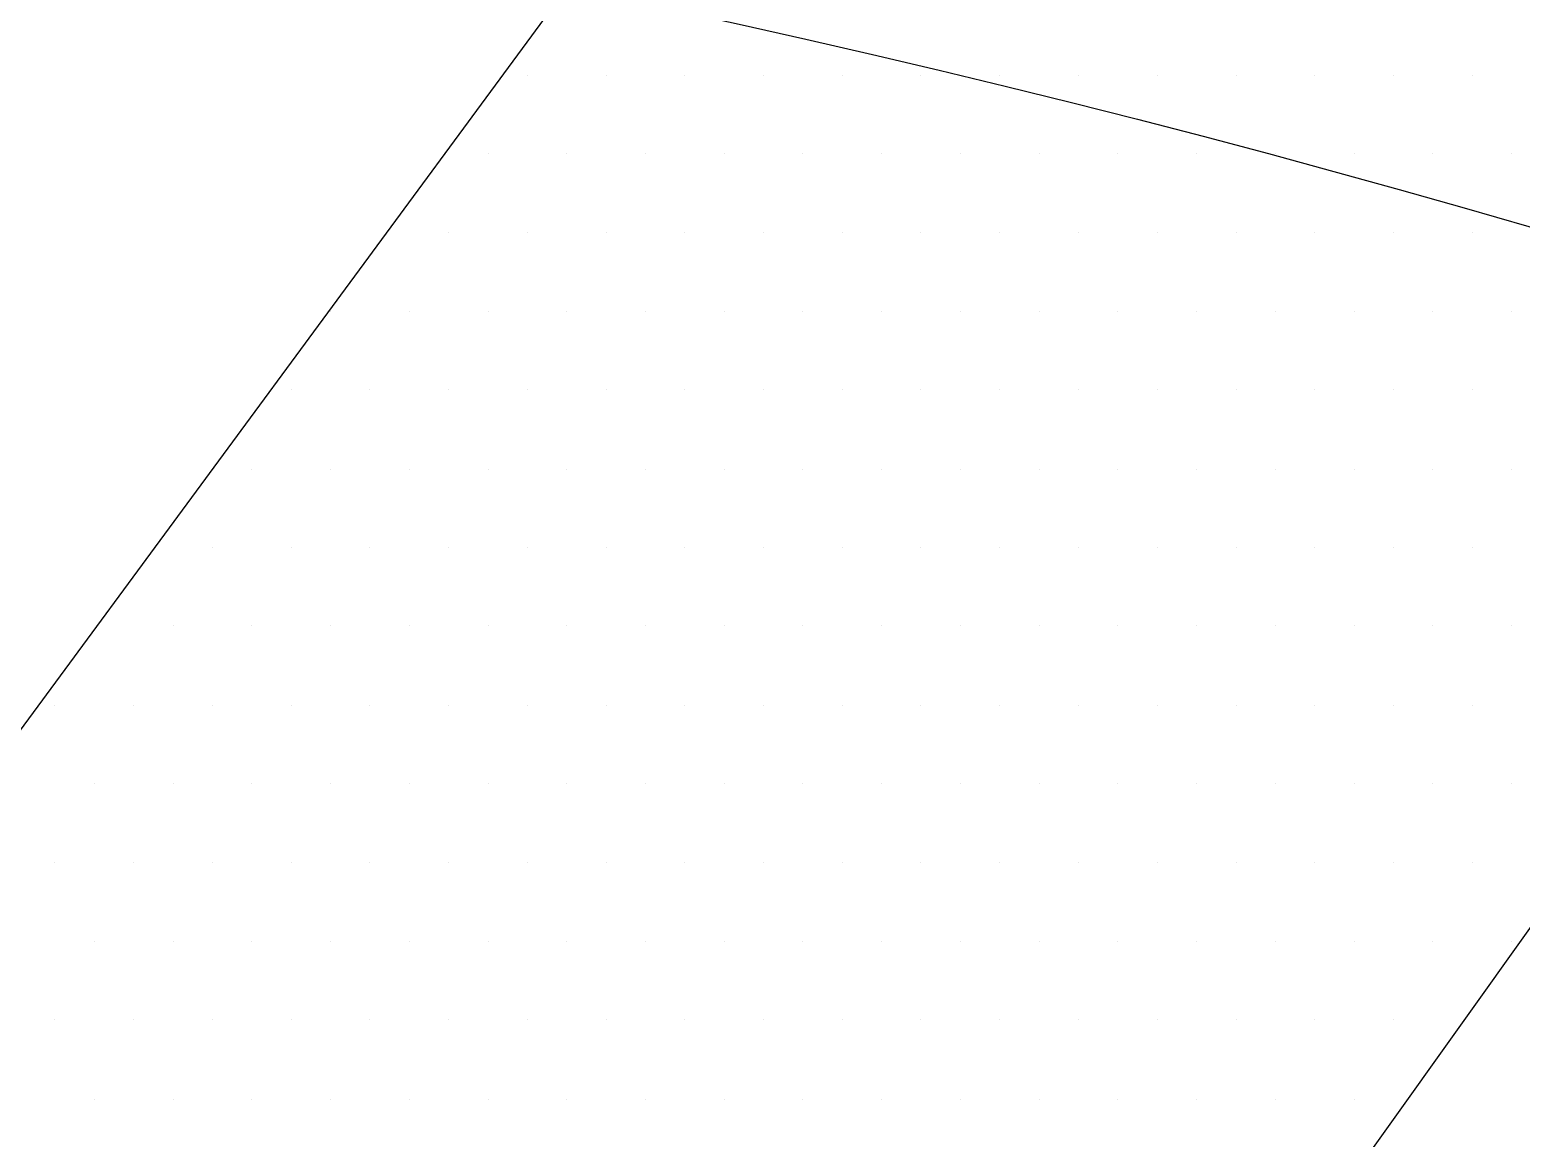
# Paper-space layout 'Layout1' of a CAD drawing. Extents: x -43 to 2298, y -18 to 768.
# Drawn here: x 1431.221 to 1432.959, y 82.486 to 83.777 of the extents above; entities that cross this region are included whole.
import ezdxf

# ---------------------------------------------------------------- set-up
doc = ezdxf.new("R2010")
doc.units = 0
doc.header["$LTSCALE"] = 2
doc.linetypes.add('CACHEX2', pattern=[0.75, 0.5, -0.25])
doc.layers.add('CARTOUCHE', color=7, linetype='Continuous')
doc.layers.add('LOGO', color=7, linetype='Continuous')

# ---------------------------------------------------------------- blocks, each defined once
blk = doc.blocks.new('A$C715108E3')
at = {"layer": 'LOGO', "color": 131}
for p, q in [((-0.9672, -1.3138), (-0.9672, -1.3138)), ((-0.9386, -1.3138), (-0.9386, -1.3138)), ((-0.8465, -1.3138), (-0.8465, -1.3138)), ((-0.7549, -1.3138), (-0.7549, -1.3138)), ((-0.6634, -1.3138), (-0.6634, -1.3138)), ((-0.5712, -1.3138), (-0.5712, -1.3138)), ((-0.4796, -1.3138), (-0.4796, -1.3138)), ((-0.3883, -1.3138), (-0.3883, -1.3138)), ((-0.2963, -1.3138), (-0.2963, -1.3138)), ((-0.2043, -1.3138), (-0.2043, -1.3138)), ((-0.1124, -1.3138), (-0.1124, -1.3138)), ((-0.021, -1.3138), (-0.021, -1.3138)), ((0.0708, -1.3138), (0.0708, -1.3138)), ((0.1627, -1.3138), (0.1627, -1.3138)), ((-1.0353, -1.4052), (-1.0353, -1.4052)), ((-0.9841, -1.4052), (-0.9841, -1.4052)), ((-0.8921, -1.4052), (-0.8921, -1.4052)), ((-0.8008, -1.4052), (-0.8008, -1.4052)), ((-0.7088, -1.4052), (-0.7088, -1.4052)), ((-0.6172, -1.4052), (-0.6172, -1.4052)), ((-0.5255, -1.4052), (-0.5255, -1.4052)), ((-0.4339, -1.4052), (-0.4339, -1.4052)), ((-0.3418, -1.4052), (-0.3418, -1.4052)), ((-0.2508, -1.4052), (-0.2508, -1.4052)), ((-0.1587, -1.4052), (-0.1587, -1.4052)), ((-0.0667, -1.4052), (-0.0667, -1.4052)), ((0.0251, -1.4052), (0.0251, -1.4052)), ((0.1166, -1.4052), (0.1166, -1.4052)), ((0.2084, -1.4052), (0.2084, -1.4052)), ((-1.1027, -1.4974), (-1.1027, -1.4974)), ((-1.0296, -1.4974), (-1.0296, -1.4974)), ((-0.9386, -1.4974), (-0.9386, -1.4974)), ((-0.8465, -1.4974), (-0.8465, -1.4974)), ((-0.7549, -1.4974), (-0.7549, -1.4974)), ((-0.6634, -1.4974), (-0.6634, -1.4974)), ((-0.5712, -1.4974), (-0.5712, -1.4974)), ((-0.4796, -1.4974), (-0.4796, -1.4974)), ((-0.3883, -1.4974), (-0.3883, -1.4974)), ((-0.2963, -1.4974), (-0.2963, -1.4974)), ((-0.2043, -1.4974), (-0.2043, -1.4974)), ((-0.1124, -1.4974), (-0.1124, -1.4974)), ((-0.021, -1.4974), (-0.021, -1.4974)), ((0.0708, -1.4974), (0.0708, -1.4974)), ((0.1627, -1.4974), (0.1627, -1.4974)), ((-1.1702, -1.5889), (-1.1702, -1.5889)), ((-1.1674, -1.5889), (-1.1674, -1.5889)), ((-1.0761, -1.5889), (-1.0761, -1.5889)), ((-0.9841, -1.5889), (-0.9841, -1.5889)), ((-0.8921, -1.5889), (-0.8921, -1.5889)), ((-0.8008, -1.5889), (-0.8008, -1.5889)), ((-0.7088, -1.5889), (-0.7088, -1.5889)), ((-0.6172, -1.5889), (-0.6172, -1.5889)), ((-0.5255, -1.5889), (-0.5255, -1.5889)), ((-0.4339, -1.5889), (-0.4339, -1.5889)), ((-0.3418, -1.5889), (-0.3418, -1.5889)), ((-0.2508, -1.5889), (-0.2508, -1.5889)), ((-0.1587, -1.5889), (-0.1587, -1.5889)), ((-0.0667, -1.5889), (-0.0667, -1.5889)), ((0.0251, -1.5889), (0.0251, -1.5889)), ((0.1166, -1.5889), (0.1166, -1.5889)), ((0.2084, -1.5889), (0.2084, -1.5889)), ((-1.2377, -1.6803), (-1.2377, -1.6803)), ((-1.2137, -1.6803), (-1.2137, -1.6803)), ((-1.1217, -1.6803), (-1.1217, -1.6803)), ((-1.0296, -1.6803), (-1.0296, -1.6803)), ((-0.9386, -1.6803), (-0.9386, -1.6803)), ((-0.8465, -1.6803), (-0.8465, -1.6803)), ((-0.7549, -1.6803), (-0.7549, -1.6803)), ((-0.6634, -1.6803), (-0.6634, -1.6803)), ((-0.5712, -1.6803), (-0.5712, -1.6803)), ((-0.4796, -1.6803), (-0.4796, -1.6803)), ((-0.3883, -1.6803), (-0.3883, -1.6803)), ((-0.2963, -1.6803), (-0.2963, -1.6803)), ((-0.2043, -1.6803), (-0.2043, -1.6803)), ((-0.1124, -1.6803), (-0.1124, -1.6803)), ((-0.021, -1.6803), (-0.021, -1.6803)), ((0.0708, -1.6803), (0.0708, -1.6803)), ((0.1627, -1.6803), (0.1627, -1.6803)), ((-1.3055, -1.7729), (-1.3055, -1.7729)), ((-1.2594, -1.7729), (-1.2594, -1.7729)), ((-1.1674, -1.7729), (-1.1674, -1.7729)), ((-1.0761, -1.7729), (-1.0761, -1.7729)), ((-0.9841, -1.7729), (-0.9841, -1.7729)), ((-0.8921, -1.7729), (-0.8921, -1.7729)), ((-0.8008, -1.7729), (-0.8008, -1.7729)), ((-0.7088, -1.7729), (-0.7088, -1.7729)), ((-0.6172, -1.7729), (-0.6172, -1.7729)), ((-0.5255, -1.7729), (-0.5255, -1.7729)), ((-0.4339, -1.7729), (-0.4339, -1.7729)), ((-0.3418, -1.7729), (-0.3418, -1.7729)), ((-0.2508, -1.7729), (-0.2508, -1.7729)), ((-0.1587, -1.7729), (-0.1587, -1.7729)), ((-0.0667, -1.7729), (-0.0667, -1.7729)), ((0.0251, -1.7729), (0.0251, -1.7729)), ((0.1166, -1.7729), (0.1166, -1.7729)), ((0.2084, -1.7729), (0.2084, -1.7729)), ((-1.373, -1.864), (-1.373, -1.864)), ((-1.305, -1.864), (-1.305, -1.864)), ((-1.2137, -1.864), (-1.2137, -1.864)), ((-1.1217, -1.864), (-1.1217, -1.864)), ((-1.0296, -1.864), (-1.0296, -1.864)), ((-0.9386, -1.864), (-0.9386, -1.864)), ((-0.8465, -1.864), (-0.8465, -1.864)), ((-0.7549, -1.864), (-0.7549, -1.864)), ((-0.6634, -1.864), (-0.6634, -1.864)), ((-0.5712, -1.864), (-0.5712, -1.864)), ((-0.4796, -1.864), (-0.4796, -1.864)), ((-0.3883, -1.864), (-0.3883, -1.864)), ((-0.2963, -1.864), (-0.2963, -1.864)), ((-0.2043, -1.864), (-0.2043, -1.864)), ((-0.1124, -1.864), (-0.1124, -1.864)), ((-0.021, -1.864), (-0.021, -1.864)), ((0.0708, -1.864), (0.0708, -1.864)), ((0.1627, -1.864), (0.1627, -1.864)), ((-1.4405, -1.9557), (-1.4405, -1.9557)), ((-1.3512, -1.9557), (-1.3512, -1.9557)), ((-1.2594, -1.9557), (-1.2594, -1.9557)), ((-1.1674, -1.9557), (-1.1674, -1.9557)), ((-1.0761, -1.9557), (-1.0761, -1.9557)), ((-0.9841, -1.9557), (-0.9841, -1.9557)), ((-0.8921, -1.9557), (-0.8921, -1.9557)), ((-0.8008, -1.9557), (-0.8008, -1.9557)), ((-0.7088, -1.9557), (-0.7088, -1.9557)), ((-0.6172, -1.9557), (-0.6172, -1.9557)), ((-0.5255, -1.9557), (-0.5255, -1.9557)), ((-0.4339, -1.9557), (-0.4339, -1.9557)), ((-0.3418, -1.9557), (-0.3418, -1.9557)), ((-0.2508, -1.9557), (-0.2508, -1.9557)), ((-0.1587, -1.9557), (-0.1587, -1.9557)), ((-0.0667, -1.9557), (-0.0667, -1.9557)), ((0.0251, -1.9557), (0.0251, -1.9557)), ((0.1166, -1.9557), (0.1166, -1.9557)), ((0.2084, -1.9557), (0.2084, -1.9557)), ((-1.5083, -2.0481), (-1.5083, -2.0481)), ((-1.4888, -2.0481), (-1.4888, -2.0481)), ((-1.397, -2.0481), (-1.397, -2.0481)), ((-1.305, -2.0481), (-1.305, -2.0481)), ((-1.2137, -2.0481), (-1.2137, -2.0481)), ((-1.1217, -2.0481), (-1.1217, -2.0481)), ((-1.0296, -2.0481), (-1.0296, -2.0481)), ((-0.9386, -2.0481), (-0.9386, -2.0481)), ((-0.8465, -2.0481), (-0.8465, -2.0481)), ((-0.7549, -2.0481), (-0.7549, -2.0481)), ((-0.6634, -2.0481), (-0.6634, -2.0481)), ((-0.5712, -2.0481), (-0.5712, -2.0481)), ((-0.4796, -2.0481), (-0.4796, -2.0481)), ((-0.3883, -2.0481), (-0.3883, -2.0481)), ((-0.2963, -2.0481), (-0.2963, -2.0481)), ((-0.2043, -2.0481), (-0.2043, -2.0481)), ((-0.1124, -2.0481), (-0.1124, -2.0481)), ((-0.021, -2.0481), (-0.021, -2.0481)), ((0.0708, -2.0481), (0.0708, -2.0481)), ((0.1627, -2.0481), (0.1627, -2.0481)), ((-1.4427, -2.1393), (-1.4427, -2.1393)), ((-1.3512, -2.1393), (-1.3512, -2.1393)), ((-1.2594, -2.1393), (-1.2594, -2.1393)), ((-1.1674, -2.1393), (-1.1674, -2.1393)), ((-1.0761, -2.1393), (-1.0761, -2.1393)), ((-0.9841, -2.1393), (-0.9841, -2.1393)), ((-0.8921, -2.1393), (-0.8921, -2.1393)), ((-0.8008, -2.1393), (-0.8008, -2.1393)), ((-0.7088, -2.1393), (-0.7088, -2.1393)), ((-0.6172, -2.1393), (-0.6172, -2.1393)), ((-0.5255, -2.1393), (-0.5255, -2.1393)), ((-0.4339, -2.1393), (-0.4339, -2.1393)), ((-0.3418, -2.1393), (-0.3418, -2.1393)), ((-0.2508, -2.1393), (-0.2508, -2.1393)), ((-0.1587, -2.1393), (-0.1587, -2.1393)), ((-0.0667, -2.1393), (-0.0667, -2.1393)), ((0.0251, -2.1393), (0.0251, -2.1393)), ((0.1166, -2.1393), (0.1166, -2.1393)), ((0.2084, -2.1393), (0.2084, -2.1393)), ((-1.4888, -2.2308), (-1.4888, -2.2308)), ((-1.397, -2.2308), (-1.397, -2.2308)), ((-1.305, -2.2308), (-1.305, -2.2308)), ((-1.2137, -2.2308), (-1.2137, -2.2308)), ((-1.1217, -2.2308), (-1.1217, -2.2308)), ((-1.0296, -2.2308), (-1.0296, -2.2308)), ((-0.9386, -2.2308), (-0.9386, -2.2308)), ((-0.8465, -2.2308), (-0.8465, -2.2308)), ((-0.7549, -2.2308), (-0.7549, -2.2308)), ((-0.6634, -2.2308), (-0.6634, -2.2308)), ((-0.5712, -2.2308), (-0.5712, -2.2308)), ((-0.4796, -2.2308), (-0.4796, -2.2308)), ((-0.3883, -2.2308), (-0.3883, -2.2308)), ((-0.2963, -2.2308), (-0.2963, -2.2308)), ((-0.2043, -2.2308), (-0.2043, -2.2308)), ((-0.1124, -2.2308), (-0.1124, -2.2308)), ((-0.021, -2.2308), (-0.021, -2.2308)), ((0.0708, -2.2308), (0.0708, -2.2308)), ((0.1627, -2.2308), (0.1627, -2.2308)), ((-1.4427, -2.3232), (-1.4427, -2.3232)), ((-1.3512, -2.3232), (-1.3512, -2.3232)), ((-1.2594, -2.3232), (-1.2594, -2.3232)), ((-1.1674, -2.3232), (-1.1674, -2.3232)), ((-1.0761, -2.3232), (-1.0761, -2.3232)), ((-0.9841, -2.3232), (-0.9841, -2.3232)), ((-0.8921, -2.3232), (-0.8921, -2.3232)), ((-0.8008, -2.3232), (-0.8008, -2.3232)), ((-0.7088, -2.3232), (-0.7088, -2.3232)), ((-0.6172, -2.3232), (-0.6172, -2.3232)), ((-0.5255, -2.3232), (-0.5255, -2.3232)), ((-0.4339, -2.3232), (-0.4339, -2.3232)), ((-0.3418, -2.3232), (-0.3418, -2.3232)), ((-0.2508, -2.3232), (-0.2508, -2.3232)), ((-0.1587, -2.3232), (-0.1587, -2.3232)), ((-0.0667, -2.3232), (-0.0667, -2.3232)), ((0.0251, -2.3232), (0.0251, -2.3232)), ((0.1166, -2.3232), (0.1166, -2.3232)), ((0.2084, -2.3232), (0.2084, -2.3232)), ((-1.4888, -2.4144), (-1.4888, -2.4144)), ((-1.397, -2.4144), (-1.397, -2.4144)), ((-1.305, -2.4144), (-1.305, -2.4144)), ((-1.2137, -2.4144), (-1.2137, -2.4144)), ((-1.1217, -2.4144), (-1.1217, -2.4144)), ((-1.0296, -2.4144), (-1.0296, -2.4144)), ((-0.9386, -2.4144), (-0.9386, -2.4144)), ((-0.8465, -2.4144), (-0.8465, -2.4144)), ((-0.7549, -2.4144), (-0.7549, -2.4144)), ((-0.6634, -2.4144), (-0.6634, -2.4144)), ((-0.5712, -2.4144), (-0.5712, -2.4144)), ((-0.4796, -2.4144), (-0.4796, -2.4144)), ((-0.3883, -2.4144), (-0.3883, -2.4144)), ((-0.2963, -2.4144), (-0.2963, -2.4144)), ((-0.2043, -2.4144), (-0.2043, -2.4144)), ((-0.1124, -2.4144), (-0.1124, -2.4144)), ((-0.021, -2.4144), (-0.021, -2.4144)), ((0.0708, -2.4144), (0.0708, -2.4144)), ((-1.4427, -2.507), (-1.4427, -2.507)), ((-1.3512, -2.507), (-1.3512, -2.507)), ((-1.2594, -2.507), (-1.2594, -2.507)), ((-1.1674, -2.507), (-1.1674, -2.507)), ((-1.0761, -2.507), (-1.0761, -2.507)), ((-0.9841, -2.507), (-0.9841, -2.507)), ((-0.8921, -2.507), (-0.8921, -2.507)), ((-0.8008, -2.507), (-0.8008, -2.507)), ((-0.7088, -2.507), (-0.7088, -2.507)), ((-0.6172, -2.507), (-0.6172, -2.507)), ((-0.5255, -2.507), (-0.5255, -2.507)), ((-0.4339, -2.507), (-0.4339, -2.507)), ((-0.3418, -2.507), (-0.3418, -2.507)), ((-0.2508, -2.507), (-0.2508, -2.507)), ((-0.1587, -2.507), (-0.1587, -2.507)), ((-0.0667, -2.507), (-0.0667, -2.507)), ((0.0251, -2.507), (0.0251, -2.507))]:
    blk.add_line(p, q, dxfattribs=at)
blk.add_lwpolyline([(-1.5572, -4.8561), (4.8497, -5.4935), (3.9051, -3.7588), (-0.4601, -3.2749), (1.2763, -0.8417), (0, 0), (-1.7101, -2.322)], dxfattribs=at)
blk = doc.blocks.new('A$C581E6685')
at = {"layer": 'LOGO', "color": 32, "linetype": 'CACHEX2', "ltscale": 1.5}
blk.add_ellipse((-38.0538, 23.8138), major_axis=(-19.0311, -3.534), ratio=0.590567, dxfattribs=at)
at = {"layer": 'LOGO', "color": 32}
blk.add_ellipse((-37.6144, 23.8499), major_axis=(-13.5768, -4.2839), ratio=0.791971, dxfattribs=at)
at = {"layer": 'CARTOUCHE'}
blk.add_blockref('A$C715108E3', (-31.6739, 36.3189), dxfattribs=at)

psp = doc.layouts.get("Layout1")

# ---------------------------------------------------------------- block references
at = {"layer": 'LOGO'}
psp.add_blockref('A$C581E6685', (1464.4133, 48.7195), dxfattribs=at)

doc.saveas('drawing.dxf')
